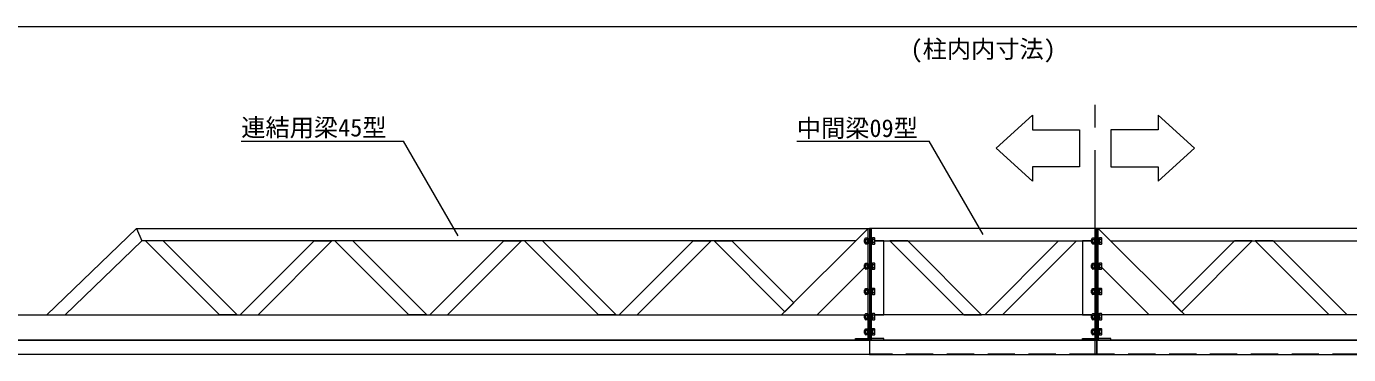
# Model space of a CAD drawing. Units: millimetres, scale not verified. Extents: x -10075 to 10075, y -16938 to 16938.
# Drawn here: x -7168 to -1927, y -9432 to -8132 of the extents above; entities that cross this region are included whole.
import ezdxf
from ezdxf.enums import TextEntityAlignment as Align

# ---------------------------------------------------------------- set-up
doc = ezdxf.new("R2010")
doc.units = ezdxf.units.MM
doc.header["$LTSCALE"] = 90
doc.linetypes.add('CHAIN2', pattern=[12, 9, -1, 1, -1])
doc.linetypes.add('DASHED1', pattern=[1.8, 1.2, -0.6])
for name, color, linetype, lineweight in [('0-6_ﾎﾞﾙﾄ類', 134, 'Continuous', 18), ('0-C_寸法', 134, 'Continuous', 18), ('1-4_中間梁09', 134, 'Continuous', 18), ('1-6_通芯', 134, 'CHAIN2', 18), ('1-B_文字', 134, 'Continuous', 18), ('2-2_連結用梁45', 134, 'Continuous', 18)]:
    doc.layers.add(name, color=color, linetype=linetype, lineweight=lineweight)
doc.styles.add('ＭＳ ゴシック', font='')
doc.styles.get('ＭＳ ゴシック').set_extended_font_data('MS Gothic')

msp = doc.modelspace()

# ---------------------------------------------------------------- linework, layer by layer
at = {"layer": '0-6_ﾎﾞﾙﾄ類'}
for p, q in [((-3843.86, -8975.5), (-3845.86, -8977.5)), ((-3845.86, -8987.5), (-3845.86, -8977.5)), ((-3843.86, -8989.5), (-3845.86, -8987.5)), ((-3842.46, -8976.7), (-3845.06, -8976.7)), ((-3842.46, -8988.3), (-3845.06, -8988.3)), ((-3843.86, -8989.5), (-3843.86, -8975.5)), ((-3842.46, -8975.5), (-3843.86, -8975.5)), ((-3842.46, -8989.5), (-3843.86, -8989.5)), ((-3842.46, -8972), (-3840.84, -8970.37)), ((-3842.46, -8993), (-3842.46, -8972)), ((-3842.46, -8993), (-3840.84, -8994.63)), ((-3840.84, -8976.44), (-3833.46, -8976.44)), ((-3840.84, -8988.56), (-3833.46, -8988.56)), ((-3813.86, -8981.69), (-3816.86, -8982.5)), ((-3813.86, -8982.5), (-3816.86, -8983.31)), ((-3806.49, -8976.44), (-3813.86, -8976.44)), ((-3806.49, -8988.56), (-3813.86, -8988.56)), ((-3804.86, -8993), (-3806.49, -8994.63)), ((-2943.86, -8975.5), (-2945.86, -8977.5)), ((-2945.86, -8987.5), (-2945.86, -8977.5)), ((-2943.86, -8989.5), (-2945.86, -8987.5)), ((-2942.46, -8976.7), (-2945.06, -8976.7)), ((-2942.46, -8988.3), (-2945.06, -8988.3)), ((-2943.86, -8989.5), (-2943.86, -8975.5)), ((-2942.46, -8975.5), (-2943.86, -8975.5)), ((-2942.46, -8989.5), (-2943.86, -8989.5)), ((-2942.46, -8972), (-2940.84, -8970.37)), ((-2942.46, -8993), (-2942.46, -8972)), ((-2942.46, -8993), (-2940.84, -8994.63)), ((-2940.84, -8976.44), (-2933.46, -8976.44)), ((-2940.84, -8988.56), (-2933.46, -8988.56)), ((-2913.86, -8981.69), (-2916.86, -8982.5)), ((-2913.86, -8982.5), (-2916.86, -8983.31)), ((-2906.49, -8976.44), (-2913.86, -8976.44)), ((-2906.49, -8988.56), (-2913.86, -8988.56)), ((-2904.86, -8993), (-2906.49, -8994.63)), ((-3843.86, -9075.5), (-3845.86, -9077.5)), ((-3845.86, -9087.5), (-3845.86, -9077.5)), ((-3843.86, -9089.5), (-3845.86, -9087.5)), ((-3842.46, -9076.7), (-3845.06, -9076.7)), ((-3842.46, -9088.3), (-3845.06, -9088.3)), ((-3843.86, -9089.5), (-3843.86, -9075.5)), ((-3842.46, -9075.5), (-3843.86, -9075.5)), ((-3842.46, -9089.5), (-3843.86, -9089.5)), ((-3842.46, -9072), (-3840.84, -9070.38)), ((-3842.46, -9093), (-3842.46, -9072)), ((-3842.46, -9093), (-3840.84, -9094.63)), ((-3840.84, -9076.44), (-3833.46, -9076.44)), ((-3840.84, -9088.56), (-3833.46, -9088.56)), ((-3813.86, -9081.69), (-3816.86, -9082.5)), ((-3813.86, -9082.5), (-3816.86, -9083.3)), ((-3806.49, -9076.44), (-3813.86, -9076.44)), ((-3806.49, -9088.56), (-3813.86, -9088.56)), ((-3804.86, -9093), (-3806.49, -9094.63)), ((-2943.86, -9075.5), (-2945.86, -9077.5)), ((-2945.86, -9087.5), (-2945.86, -9077.5)), ((-2943.86, -9089.5), (-2945.86, -9087.5)), ((-2942.46, -9076.7), (-2945.06, -9076.7)), ((-2942.46, -9088.3), (-2945.06, -9088.3)), ((-2943.86, -9089.5), (-2943.86, -9075.5)), ((-2942.46, -9075.5), (-2943.86, -9075.5)), ((-2942.46, -9089.5), (-2943.86, -9089.5)), ((-2942.46, -9072), (-2940.84, -9070.38)), ((-2942.46, -9093), (-2942.46, -9072)), ((-2942.46, -9093), (-2940.84, -9094.63)), ((-2940.84, -9076.44), (-2933.46, -9076.44)), ((-2940.84, -9088.56), (-2933.46, -9088.56)), ((-2913.86, -9081.69), (-2916.86, -9082.5)), ((-2913.86, -9082.5), (-2916.86, -9083.3)), ((-2906.49, -9076.44), (-2913.86, -9076.44)), ((-2906.49, -9088.56), (-2913.86, -9088.56)), ((-2904.86, -9093), (-2906.49, -9094.63)), ((-3842.46, -9172), (-3840.84, -9170.38)), ((-2942.46, -9172), (-2940.84, -9170.38)), ((-3843.86, -9175.5), (-3845.86, -9177.5)), ((-3845.86, -9187.5), (-3845.86, -9177.5)), ((-3843.86, -9189.5), (-3845.86, -9187.5)), ((-3842.46, -9176.7), (-3845.06, -9176.7)), ((-3842.46, -9188.3), (-3845.06, -9188.3)), ((-3843.86, -9189.5), (-3843.86, -9175.5)), ((-3842.46, -9175.5), (-3843.86, -9175.5)), ((-3842.46, -9189.5), (-3843.86, -9189.5)), ((-3842.46, -9193), (-3842.46, -9172)), ((-3842.46, -9193), (-3840.84, -9194.62)), ((-3840.84, -9176.44), (-3833.46, -9176.44)), ((-3840.84, -9188.56), (-3833.46, -9188.56)), ((-3813.86, -9181.69), (-3816.86, -9182.5)), ((-3813.86, -9182.5), (-3816.86, -9183.3)), ((-3806.49, -9176.44), (-3813.86, -9176.44)), ((-3806.49, -9188.56), (-3813.86, -9188.56)), ((-3804.86, -9193), (-3806.49, -9194.62)), ((-2943.86, -9175.5), (-2945.86, -9177.5)), ((-2945.86, -9187.5), (-2945.86, -9177.5)), ((-2943.86, -9189.5), (-2945.86, -9187.5)), ((-2942.46, -9176.7), (-2945.06, -9176.7)), ((-2942.46, -9188.3), (-2945.06, -9188.3)), ((-2943.86, -9189.5), (-2943.86, -9175.5)), ((-2942.46, -9175.5), (-2943.86, -9175.5)), ((-2942.46, -9189.5), (-2943.86, -9189.5)), ((-2942.46, -9193), (-2942.46, -9172)), ((-2942.46, -9193), (-2940.84, -9194.62)), ((-2940.84, -9176.44), (-2933.46, -9176.44)), ((-2940.84, -9188.56), (-2933.46, -9188.56)), ((-2913.86, -9181.69), (-2916.86, -9182.5)), ((-2913.86, -9182.5), (-2916.86, -9183.3)), ((-2906.49, -9176.44), (-2913.86, -9176.44)), ((-2906.49, -9188.56), (-2913.86, -9188.56)), ((-2904.86, -9193), (-2906.49, -9194.62)), ((-3843.86, -9275.5), (-3845.86, -9277.5)), ((-3842.46, -9276.7), (-3845.06, -9276.7)), ((-3843.86, -9289.5), (-3843.86, -9275.5)), ((-3842.46, -9275.5), (-3843.86, -9275.5)), ((-3842.46, -9272), (-3840.84, -9270.38)), ((-3842.46, -9293), (-3842.46, -9272)), ((-3840.84, -9276.43), (-3833.46, -9276.43)), ((-3806.49, -9276.43), (-3813.86, -9276.43)), ((-2943.86, -9275.5), (-2945.86, -9277.5)), ((-2942.46, -9276.7), (-2945.06, -9276.7)), ((-2943.86, -9289.5), (-2943.86, -9275.5)), ((-2942.46, -9275.5), (-2943.86, -9275.5)), ((-2942.46, -9272), (-2940.84, -9270.38)), ((-2942.46, -9293), (-2942.46, -9272)), ((-2940.84, -9276.43), (-2933.46, -9276.43)), ((-2906.49, -9276.43), (-2913.86, -9276.43)), ((-3845.86, -9287.5), (-3845.86, -9277.5)), ((-3843.86, -9289.5), (-3845.86, -9287.5)), ((-3842.46, -9288.3), (-3845.06, -9288.3)), ((-3842.46, -9289.5), (-3843.86, -9289.5)), ((-3842.46, -9293), (-3840.84, -9294.62)), ((-3840.84, -9288.56), (-3833.46, -9288.56)), ((-3813.86, -9281.7), (-3816.86, -9282.5)), ((-3813.86, -9282.5), (-3816.86, -9283.3)), ((-3806.49, -9288.56), (-3813.86, -9288.56)), ((-3804.86, -9293), (-3806.49, -9294.62)), ((-2945.86, -9287.5), (-2945.86, -9277.5)), ((-2943.86, -9289.5), (-2945.86, -9287.5)), ((-2942.46, -9288.3), (-2945.06, -9288.3)), ((-2942.46, -9289.5), (-2943.86, -9289.5)), ((-2942.46, -9293), (-2940.84, -9294.62)), ((-2940.84, -9288.56), (-2933.46, -9288.56)), ((-2913.86, -9281.7), (-2916.86, -9282.5)), ((-2913.86, -9282.5), (-2916.86, -9283.3)), ((-2906.49, -9288.56), (-2913.86, -9288.56)), ((-2904.86, -9293), (-2906.49, -9294.62)), ((-3843.86, -9335.5), (-3845.86, -9337.5)), ((-3845.86, -9347.5), (-3845.86, -9337.5)), ((-3843.86, -9349.5), (-3845.86, -9347.5)), ((-3842.46, -9336.7), (-3845.06, -9336.7)), ((-3842.46, -9348.3), (-3845.06, -9348.3)), ((-3843.86, -9349.5), (-3843.86, -9335.5)), ((-3842.46, -9335.5), (-3843.86, -9335.5)), ((-3842.46, -9349.5), (-3843.86, -9349.5)), ((-3842.46, -9332), (-3840.84, -9330.37)), ((-3842.46, -9353), (-3842.46, -9332)), ((-3842.46, -9353), (-3840.84, -9354.63)), ((-3840.84, -9336.44), (-3833.46, -9336.44)), ((-3840.84, -9348.56), (-3833.46, -9348.56)), ((-3813.86, -9341.69), (-3816.86, -9342.5)), ((-3813.86, -9342.5), (-3816.86, -9343.31)), ((-3806.49, -9336.44), (-3813.86, -9336.44)), ((-3806.49, -9348.56), (-3813.86, -9348.56)), ((-3804.86, -9353), (-3806.49, -9354.63)), ((-2943.86, -9335.5), (-2945.86, -9337.5)), ((-2945.86, -9347.5), (-2945.86, -9337.5)), ((-2943.86, -9349.5), (-2945.86, -9347.5)), ((-2942.46, -9336.7), (-2945.06, -9336.7)), ((-2942.46, -9348.3), (-2945.06, -9348.3)), ((-2943.86, -9349.5), (-2943.86, -9335.5)), ((-2942.46, -9335.5), (-2943.86, -9335.5)), ((-2942.46, -9349.5), (-2943.86, -9349.5)), ((-2942.46, -9332), (-2940.84, -9330.37)), ((-2942.46, -9353), (-2942.46, -9332)), ((-2942.46, -9353), (-2940.84, -9354.63)), ((-2940.84, -9336.44), (-2933.46, -9336.44)), ((-2940.84, -9348.56), (-2933.46, -9348.56)), ((-2913.86, -9341.69), (-2916.86, -9342.5)), ((-2913.86, -9342.5), (-2916.86, -9343.31)), ((-2906.49, -9336.44), (-2913.86, -9336.44)), ((-2906.49, -9348.56), (-2913.86, -9348.56)), ((-2904.86, -9353), (-2906.49, -9354.63))]:
    msp.add_line(p, q, dxfattribs=at)
for points in [[(-3840.84, -8970.37), (-3833.46, -8970.37), (-3833.46, -8994.63), (-3840.84, -8994.63)], [(-3806.49, -8970.37), (-3813.86, -8970.37), (-3813.86, -8994.63), (-3806.49, -8994.63)], [(-3804.86, -8993), (-3804.86, -8972), (-3806.49, -8970.37)], [(-2940.84, -8970.37), (-2933.46, -8970.37), (-2933.46, -8994.63), (-2940.84, -8994.63)], [(-2906.49, -8970.37), (-2913.86, -8970.37), (-2913.86, -8994.63), (-2906.49, -8994.63)], [(-2904.86, -8993), (-2904.86, -8972), (-2906.49, -8970.37)], [(-3840.84, -9070.38), (-3833.46, -9070.38), (-3833.46, -9094.63), (-3840.84, -9094.63)], [(-3806.49, -9070.38), (-3813.86, -9070.38), (-3813.86, -9094.63), (-3806.49, -9094.63)], [(-3804.86, -9093), (-3804.86, -9072), (-3806.49, -9070.38)], [(-2940.84, -9070.38), (-2933.46, -9070.38), (-2933.46, -9094.63), (-2940.84, -9094.63)], [(-2906.49, -9070.38), (-2913.86, -9070.38), (-2913.86, -9094.63), (-2906.49, -9094.63)], [(-2904.86, -9093), (-2904.86, -9072), (-2906.49, -9070.38)], [(-3840.84, -9170.38), (-3833.46, -9170.38), (-3833.46, -9194.62), (-3840.84, -9194.62)], [(-3806.49, -9170.38), (-3813.86, -9170.38), (-3813.86, -9194.62), (-3806.49, -9194.62)], [(-3804.86, -9193), (-3804.86, -9172), (-3806.49, -9170.38)], [(-2940.84, -9170.38), (-2933.46, -9170.38), (-2933.46, -9194.62), (-2940.84, -9194.62)], [(-2906.49, -9170.38), (-2913.86, -9170.38), (-2913.86, -9194.62), (-2906.49, -9194.62)], [(-2904.86, -9193), (-2904.86, -9172), (-2906.49, -9170.38)], [(-3840.84, -9270.38), (-3833.46, -9270.38), (-3833.46, -9294.62), (-3840.84, -9294.62)], [(-3806.49, -9270.38), (-3813.86, -9270.38), (-3813.86, -9294.62), (-3806.49, -9294.62)], [(-3804.86, -9293), (-3804.86, -9272), (-3806.49, -9270.38)], [(-2940.84, -9270.38), (-2933.46, -9270.38), (-2933.46, -9294.62), (-2940.84, -9294.62)], [(-2906.49, -9270.38), (-2913.86, -9270.38), (-2913.86, -9294.62), (-2906.49, -9294.62)], [(-2904.86, -9293), (-2904.86, -9272), (-2906.49, -9270.38)], [(-3840.84, -9330.37), (-3833.46, -9330.37), (-3833.46, -9354.63), (-3840.84, -9354.63)], [(-3806.49, -9330.37), (-3813.86, -9330.37), (-3813.86, -9354.63), (-3806.49, -9354.63)], [(-3804.86, -9353), (-3804.86, -9332), (-3806.49, -9330.37)], [(-2940.84, -9330.37), (-2933.46, -9330.37), (-2933.46, -9354.63), (-2940.84, -9354.63)], [(-2906.49, -9330.37), (-2913.86, -9330.37), (-2913.86, -9354.63), (-2906.49, -9354.63)], [(-2904.86, -9353), (-2904.86, -9332), (-2906.49, -9330.37)]]:
    msp.add_lwpolyline(points, dxfattribs=at)
for points in [[(-3833.46, -8993.5), (-3833.46, -8971.5), (-3831.16, -8971.5), (-3831.16, -8993.5)], [(-3816.86, -8971.5), (-3816.86, -8993.5), (-3819.16, -8993.5), (-3819.16, -8971.5)], [(-3816.86, -8971.15), (-3816.86, -8993.85), (-3813.86, -8993.85), (-3813.86, -8971.15)], [(-2933.46, -8993.5), (-2933.46, -8971.5), (-2931.16, -8971.5), (-2931.16, -8993.5)], [(-2916.86, -8971.5), (-2916.86, -8993.5), (-2919.16, -8993.5), (-2919.16, -8971.5)], [(-2916.86, -8971.15), (-2916.86, -8993.85), (-2913.86, -8993.85), (-2913.86, -8971.15)], [(-3833.46, -9093.5), (-3833.46, -9071.5), (-3831.16, -9071.5), (-3831.16, -9093.5)], [(-3816.86, -9071.5), (-3816.86, -9093.5), (-3819.16, -9093.5), (-3819.16, -9071.5)], [(-3816.86, -9071.15), (-3816.86, -9093.85), (-3813.86, -9093.85), (-3813.86, -9071.15)], [(-2933.46, -9093.5), (-2933.46, -9071.5), (-2931.16, -9071.5), (-2931.16, -9093.5)], [(-2916.86, -9071.5), (-2916.86, -9093.5), (-2919.16, -9093.5), (-2919.16, -9071.5)], [(-2916.86, -9071.15), (-2916.86, -9093.85), (-2913.86, -9093.85), (-2913.86, -9071.15)], [(-3833.46, -9193.5), (-3833.46, -9171.5), (-3831.16, -9171.5), (-3831.16, -9193.5)], [(-3816.86, -9171.5), (-3816.86, -9193.5), (-3819.16, -9193.5), (-3819.16, -9171.5)], [(-3816.86, -9171.15), (-3816.86, -9193.85), (-3813.86, -9193.85), (-3813.86, -9171.15)], [(-2933.46, -9193.5), (-2933.46, -9171.5), (-2931.16, -9171.5), (-2931.16, -9193.5)], [(-2916.86, -9171.5), (-2916.86, -9193.5), (-2919.16, -9193.5), (-2919.16, -9171.5)], [(-2916.86, -9171.15), (-2916.86, -9193.85), (-2913.86, -9193.85), (-2913.86, -9171.15)], [(-3833.46, -9293.5), (-3833.46, -9271.5), (-3831.16, -9271.5), (-3831.16, -9293.5)], [(-3816.86, -9271.5), (-3816.86, -9293.5), (-3819.16, -9293.5), (-3819.16, -9271.5)], [(-3816.86, -9271.15), (-3816.86, -9293.85), (-3813.86, -9293.85), (-3813.86, -9271.15)], [(-2933.46, -9293.5), (-2933.46, -9271.5), (-2931.16, -9271.5), (-2931.16, -9293.5)], [(-2916.86, -9271.5), (-2916.86, -9293.5), (-2919.16, -9293.5), (-2919.16, -9271.5)], [(-2916.86, -9271.15), (-2916.86, -9293.85), (-2913.86, -9293.85), (-2913.86, -9271.15)], [(-3833.46, -9353.5), (-3833.46, -9331.5), (-3831.16, -9331.5), (-3831.16, -9353.5)], [(-3816.86, -9331.5), (-3816.86, -9353.5), (-3819.16, -9353.5), (-3819.16, -9331.5)], [(-3816.86, -9331.15), (-3816.86, -9353.85), (-3813.86, -9353.85), (-3813.86, -9331.15)], [(-2933.46, -9353.5), (-2933.46, -9331.5), (-2931.16, -9331.5), (-2931.16, -9353.5)], [(-2916.86, -9331.5), (-2916.86, -9353.5), (-2919.16, -9353.5), (-2919.16, -9331.5)], [(-2916.86, -9331.15), (-2916.86, -9353.85), (-2913.86, -9353.85), (-2913.86, -9331.15)]]:
    msp.add_lwpolyline(points, close=True, dxfattribs=at)
for centre, radius, start, end in [((-3830.34, -8982.5), 12.12, 150, 210), ((-3837.81, -8973.4), 4.28, 135, 225), ((-3837.81, -8991.59), 4.28, 135, 225), ((-3809.52, -8973.4), 4.28, 315, 45), ((-3809.52, -8991.59), 4.28, 315, 45), ((-3816.98, -8982.5), 12.12, 330, 30), ((-2930.34, -8982.5), 12.12, 150, 210), ((-2937.81, -8973.4), 4.28, 135, 225), ((-2937.81, -8991.59), 4.28, 135, 225), ((-2909.52, -8973.4), 4.28, 315, 45), ((-2909.52, -8991.59), 4.28, 315, 45), ((-2916.98, -8982.5), 12.12, 330, 30), ((-3830.34, -9082.5), 12.12, 150, 210), ((-3837.81, -9073.4), 4.28, 135, 225), ((-3837.81, -9091.59), 4.28, 135, 225), ((-3809.52, -9073.4), 4.28, 315, 45), ((-3809.52, -9091.59), 4.28, 315, 45), ((-3816.98, -9082.5), 12.12, 330, 30), ((-2930.34, -9082.5), 12.12, 150, 210), ((-2937.81, -9073.4), 4.28, 135, 225), ((-2937.81, -9091.59), 4.28, 135, 225), ((-2909.52, -9073.4), 4.28, 315, 45), ((-2909.52, -9091.59), 4.28, 315, 45), ((-2916.98, -9082.5), 12.12, 330, 30), ((-3837.81, -9173.4), 4.28, 135, 225), ((-3809.52, -9173.4), 4.28, 315, 45), ((-2937.81, -9173.4), 4.28, 135, 225), ((-2909.52, -9173.4), 4.28, 315, 45), ((-3830.34, -9182.5), 12.12, 150, 210), ((-3837.81, -9191.59), 4.28, 135, 225), ((-3809.52, -9191.59), 4.28, 315, 45), ((-3816.98, -9182.5), 12.12, 330, 30), ((-2930.34, -9182.5), 12.12, 150, 210), ((-2937.81, -9191.59), 4.28, 135, 225), ((-2909.52, -9191.59), 4.28, 315, 45), ((-2916.98, -9182.5), 12.12, 330, 30), ((-3830.34, -9282.5), 12.12, 150, 210), ((-3837.81, -9273.41), 4.28, 135, 225), ((-3809.52, -9273.41), 4.28, 315, 45), ((-3816.98, -9282.5), 12.12, 330, 30), ((-2930.34, -9282.5), 12.12, 150, 210), ((-2937.81, -9273.41), 4.28, 135, 225), ((-2909.52, -9273.41), 4.28, 315, 45), ((-2916.98, -9282.5), 12.12, 330, 30), ((-3837.81, -9291.59), 4.28, 135, 225), ((-3809.52, -9291.59), 4.28, 315, 45), ((-2937.81, -9291.59), 4.28, 135, 225), ((-2909.52, -9291.59), 4.28, 315, 45), ((-3830.34, -9342.5), 12.12, 150, 210), ((-3837.81, -9333.4), 4.28, 135, 225), ((-3837.81, -9351.59), 4.28, 135, 225), ((-3809.52, -9333.4), 4.28, 315, 45), ((-3809.52, -9351.59), 4.28, 315, 45), ((-3816.98, -9342.5), 12.12, 330, 30), ((-2930.34, -9342.5), 12.12, 150, 210), ((-2937.81, -9333.4), 4.28, 135, 225), ((-2937.81, -9351.59), 4.28, 135, 225), ((-2909.52, -9333.4), 4.28, 315, 45), ((-2909.52, -9351.59), 4.28, 315, 45), ((-2916.98, -9342.5), 12.12, 330, 30)]:
    msp.add_arc(centre, radius, start, end, dxfattribs=at)
at = {"layer": '0-C_寸法'}
msp.add_line((-8270.16, -8132.5), (1519.84, -8132.5), dxfattribs=at)
at = {"layer": '1-4_中間梁09'}
for p, q in [((-3819.16, -8982.5), (-3819.16, -9275.5)), ((-3804.86, -8982.5), (-2945.86, -8982.5)), ((-2931.16, -9275.5), (-2931.16, -8982.5)), ((-2943.86, -9275.5), (-3804.86, -9275.5))]:
    msp.add_line(p, q, dxfattribs=at)
at = {"layer": '1-4_中間梁09', "linetype": 'DASHED1'}
msp.add_line((-2925.16, -9430.9), (-3825.16, -9430.9), dxfattribs=at)
at = {"layer": '1-4_中間梁09'}
for points in [[(-3825.16, -9375.5), (-3819.16, -9375.5), (-3819.16, -8932.5), (-3825.16, -8932.5)], [(-2931.16, -9375.5), (-2925.16, -9375.5), (-2925.16, -8932.5), (-2931.16, -8932.5)], [(-3451.87, -9275.5), (-3381.16, -9275.5), (-3674.16, -8982.5), (-3744.87, -8982.5)], [(-3298.45, -9275.5), (-3369.16, -9275.5), (-3076.16, -8982.5), (-3005.45, -8982.5)], [(-3825.16, -9432.5), (-2925.16, -9432.5), (-2925.16, -9375.5), (-3825.16, -9375.5)], [(-3769.16, -9375.5), (-3769.16, -9369.5), (-3819.16, -9369.5), (-3819.16, -9375.5)], [(-2981.16, -9375.5), (-2981.16, -9369.5), (-2931.16, -9369.5), (-2931.16, -9375.5)]]:
    msp.add_lwpolyline(points, close=True, dxfattribs=at)
for points in [[(-2931.16, -8982.5), (-2931.16, -8932.5), (-3819.16, -8932.5), (-3819.16, -8982.5)], [(-3804.86, -9275.5), (-3769.16, -9275.5), (-3769.16, -8982.5), (-3804.86, -8982.5)], [(-2945.86, -8982.5), (-2981.16, -8982.5), (-2981.16, -9275.5), (-2943.86, -9275.5)], [(-3819.16, -9275.5), (-3819.16, -9375.5), (-2931.16, -9375.5), (-2931.16, -9275.5)]]:
    msp.add_lwpolyline(points, dxfattribs=at)
at = {"layer": '1-6_通芯'}
msp.add_line((-2930.66, -9432.5), (-2930.66, -8404.93), dxfattribs=at)
at = {"layer": '1-B_文字'}
for p, q in [((-6316.28, -8587.5), (-5673.73, -8587.5)), ((-4113.96, -8587.5), (-3589.46, -8587.5))]:
    msp.add_line(p, q, dxfattribs=at)
for points in [[(-3323.83, -8615.04), (-3179.41, -8484.27), (-3179.41, -8542.17), (-2992.77, -8542.17), (-2992.77, -8688.19), (-3179.41, -8688.19), (-3179.41, -8746.08)], [(-2537.5, -8615.04), (-2681.91, -8484.27), (-2681.91, -8542.17), (-2868.55, -8542.17), (-2868.55, -8688.19), (-2681.91, -8688.19), (-2681.91, -8746.08)]]:
    msp.add_lwpolyline(points, close=True, dxfattribs=at)
for points in [[(-5457.05, -8961.81), (-5673.16, -8587.5), (-5673.52, -8587.5)], [(-3375.26, -8957.5), (-3588.89, -8587.5), (-3589.24, -8587.5)]]:
    msp.add_lwpolyline(points, dxfattribs=at)
at = {"layer": '2-2_連結用梁45'}
for p, q in [((-6731.16, -8932.5), (-7086.35, -9275.5)), ((-6731.16, -8932.5), (-3831.16, -8932.5)), ((-6731.16, -8932.5), (-6710.96, -8982.5)), ((-19.16, -8932.5), (-2919.16, -8932.5)), ((-6710.96, -8982.5), (-7014.37, -9275.5)), ((-3881.16, -8982.5), (-6710.96, -8982.5)), ((-6625.42, -8982.5), (-6696.14, -8982.5)), ((-6403.14, -9275.5), (-6696.14, -8982.5)), ((-6332.43, -9275.5), (-6625.42, -8982.5)), ((-6320.42, -9275.5), (-6027.43, -8982.5)), ((-6249.72, -9275.5), (-5956.71, -8982.5)), ((-6027.43, -8982.5), (-5956.71, -8982.5)), ((-5874, -8982.5), (-5944.72, -8982.5)), ((-5651.71, -9275.5), (-5944.72, -8982.5)), ((-5581.01, -9275.5), (-5874, -8982.5)), ((-5569, -9275.5), (-5276.01, -8982.5)), ((-5498.29, -9275.5), (-5205.29, -8982.5)), ((-5276.01, -8982.5), (-5205.29, -8982.5)), ((-5122.58, -8982.5), (-5193.3, -8982.5)), ((-4900.29, -9275.5), (-5193.3, -8982.5)), ((-4829.58, -9275.5), (-5122.58, -8982.5)), ((-4817.58, -9275.5), (-4524.58, -8982.5)), ((-4746.87, -9275.5), (-4453.88, -8982.5)), ((-4524.58, -8982.5), (-4453.88, -8982.5)), ((-2869.16, -8982.5), (-39.37, -8982.5)), ((-2225.74, -8982.5), (-2296.45, -8982.5)), ((-2003.45, -9275.5), (-2296.45, -8982.5)), ((-1932.74, -9275.5), (-2225.74, -8982.5)), ((-8425.16, -9275.5), (-3842.46, -9275.5)), ((-6332.43, -9275.5), (-6403.14, -9275.5)), ((-6320.42, -9275.5), (-6249.72, -9275.5)), ((-5581.01, -9275.5), (-5651.71, -9275.5)), ((-5569, -9275.5), (-5498.29, -9275.5)), ((-4829.58, -9275.5), (-4900.29, -9275.5)), ((-4817.58, -9275.5), (-4746.87, -9275.5)), ((1674.84, -9275.5), (-2904.86, -9275.5)), ((-1932.74, -9275.5), (-2003.45, -9275.5))]:
    msp.add_line(p, q, dxfattribs=at)
at = {"layer": '2-2_連結用梁45', "linetype": 'DASHED1'}
for p, q in [((-8270.16, -9430.9), (-3825.16, -9430.9)), ((1519.84, -9430.9), (-2925.16, -9430.9))]:
    msp.add_line(p, q, dxfattribs=at)
at = {"layer": '2-2_連結用梁45'}
for points in [[(-3831.16, -9073.92), (-3831.16, -8932.5), (-4174.11, -9275.44), (-4032.68, -9275.44), (-3845.3, -9088.07)], [(-2919.16, -9073.92), (-2919.16, -8932.5), (-2576.21, -9275.44), (-2717.64, -9275.44), (-2904.86, -9088.22)], [(-3831.16, -9275.5), (-3831.16, -9375.5), (-8025.16, -9375.5)], [(-2919.16, -9275.5), (-2919.16, -9375.5), (1274.84, -9375.5)], [(-7425.16, -9375.5), (-3825.16, -9375.5), (-3825.16, -9432.5), (-7425.16, -9432.5), (-7425.16, -9429.5)], [(674.84, -9375.5), (-2925.16, -9375.5), (-2925.16, -9432.5), (674.84, -9432.5), (674.84, -9429.5)]]:
    msp.add_lwpolyline(points, dxfattribs=at)
for points in [[(-3825.16, -9375.5), (-3831.16, -9375.5), (-3831.16, -8932.5), (-3825.16, -8932.5)], [(-2925.16, -9375.5), (-2919.16, -9375.5), (-2919.16, -8932.5), (-2925.16, -8932.5)], [(-4371.16, -8982.5), (-4125.8, -9227.86), (-4161.15, -9263.22), (-4441.87, -8982.5)], [(-2379.16, -8982.5), (-2624.53, -9227.86), (-2589.17, -9263.22), (-2308.45, -8982.5)], [(-3881.16, -9375.5), (-3881.16, -9369.5), (-3831.16, -9369.5), (-3831.16, -9375.5)], [(-2869.16, -9375.5), (-2869.16, -9369.5), (-2919.16, -9369.5), (-2919.16, -9375.5)]]:
    msp.add_lwpolyline(points, close=True, dxfattribs=at)

# ---------------------------------------------------------------- texts
at = {"layer": '0-C_寸法', "style": 'ＭＳ ゴシック'}
msp.add_text('(柱内内寸法)', height=70.38, dxfattribs=at).set_placement((-3663.16, -8278.1), align=Align.BOTTOM_LEFT)
at = {"layer": '1-B_文字', "style": 'ＭＳ ゴシック'}
for s, p in [('連結用梁45型', (-6316.28, -8589.47)), ('中間梁09型', (-4113.96, -8591.6))]:
    msp.add_text(s, height=70.38, dxfattribs=at).set_placement(p, align=Align.BOTTOM_LEFT)

doc.saveas('drawing.dxf')
